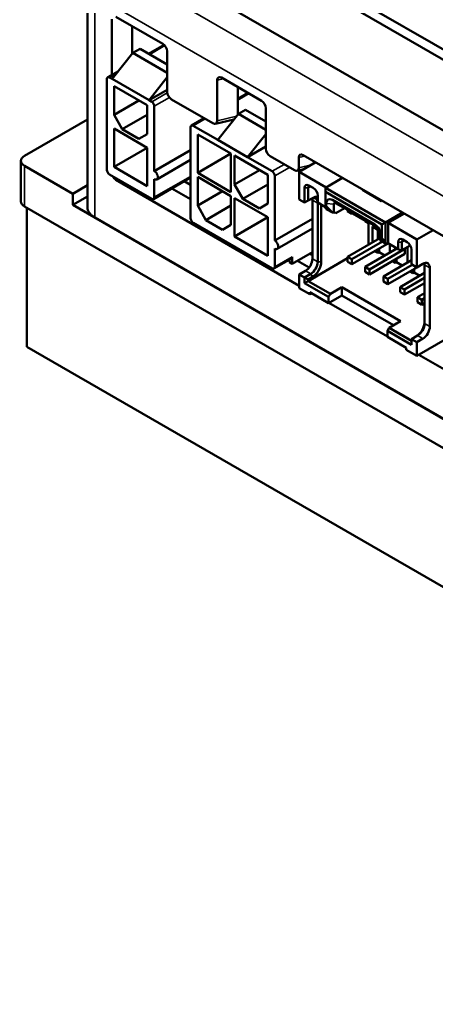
# Model space of a CAD drawing. Header units: millimetres. Extents: x 16 to 1137, y -51 to 344.
# Drawn here: x 251.2 to 284.8, y 202.9 to 282.8 of the extents above; entities that cross this region are included whole.
import ezdxf

# ---------------------------------------------------------------- set-up
doc = ezdxf.new("R2010")
doc.units = ezdxf.units.MM
doc.header["$LTSCALE"] = 1.2
doc.layers.add('외형선(ISO)', color=7, linetype='Continuous', lineweight=50)
doc.layers.add('좁은 외형선(ISO)', color=7, linetype='Continuous', lineweight=35)

msp = doc.modelspace()

# ---------------------------------------------------------------- linework, layer by layer
at = {"layer": '외형선(ISO)', "color": 7}
for p, q in [((341.709, 247.839), (270.291, 289.072)), ((270.291, 288.256), (341.002, 247.431)), ((256.624, 285.602), (256.624, 267.639)), ((264.635, 285.807), (336.052, 244.573)), ((258.575, 278.33), (258.575, 282.836)), ((262.709, 280.851), (258.923, 283.037)), ((260.238, 282.278), (260.238, 280.056)), ((260.865, 280.449), (260.283, 280.113)), ((260.865, 280.449), (263.058, 279.183)), ((262.811, 280.776), (261.555, 280.05)), ((260.283, 280.113), (258.621, 278.011)), ((260.283, 280.113), (263.058, 278.511)), ((263.058, 280.248), (263.058, 276.97)), ((258.197, 270.662), (258.197, 278.011)), ((259.125, 278.648), (258.259, 278.148)), ((258.409, 278.133), (258.621, 278.011)), ((258.621, 278.011), (261.591, 276.296)), ((263.058, 278.151), (261.591, 276.296)), ((270.664, 276.258), (267.444, 278.118)), ((258.763, 277.439), (258.763, 275.112)), ((261.45, 275.888), (258.763, 277.439)), ((267.095, 274.639), (267.095, 277.917)), ((268.759, 277.359), (268.759, 275.137)), ((261.591, 276.296), (263.058, 277.143)), ((269.578, 276.885), (268.759, 276.412)), ((258.763, 275.112), (260.778, 276.275)), ((261.45, 273.561), (261.45, 275.888)), ((261.591, 276.296), (261.803, 276.173)), ((262.015, 275.806), (262.015, 270.58)), ((263.406, 276.367), (266.747, 274.438)), ((271.013, 275.655), (271.013, 272.377)), ((258.763, 275.112), (259.435, 273.948)), ((259.435, 273.948), (261.45, 275.112)), ((266.043, 274.844), (265.012, 274.249)), ((268.804, 275.194), (267.142, 273.091)), ((269.385, 275.529), (268.804, 275.194)), ((268.804, 275.194), (271.013, 273.918)), ((269.385, 275.529), (271.013, 274.59)), ((256.624, 274.735), (251.55, 271.805)), ((258.763, 274.01), (258.763, 270.907)), ((261.45, 272.458), (258.763, 274.01)), ((264.95, 266.763), (264.95, 274.112)), ((265.162, 274.234), (267.142, 273.091)), ((268.445, 274.74), (266.948, 274.394)), ((259.435, 273.948), (260.778, 273.173)), ((260.778, 273.173), (261.45, 273.561)), ((265.516, 273.54), (265.516, 270.438)), ((268.203, 271.989), (265.516, 273.54)), ((271.013, 273.558), (269.546, 271.703)), ((258.763, 270.907), (261.45, 272.458)), ((261.45, 269.356), (261.45, 272.458)), ((267.142, 273.091), (269.546, 271.703)), ((269.546, 271.703), (271.013, 272.55)), ((262.015, 270.58), (264.95, 272.275)), ((265.516, 270.438), (268.203, 271.989)), ((268.203, 268.886), (268.203, 271.989)), ((268.486, 271.826), (268.486, 269.499)), ((271.173, 270.274), (268.486, 271.826)), ((269.546, 271.703), (271.526, 270.56)), ((271.361, 271.774), (273.323, 270.641)), ((273.671, 270.842), (273.671, 271.671)), ((274.02, 271.872), (310.651, 250.723)), ((251.257, 268.131), (251.257, 271.397)), ((251.55, 270.989), (255.439, 268.743)), ((258.763, 270.907), (261.45, 269.356)), ((262.215, 269.907), (264.95, 271.486)), ((275.04, 271.283), (273.718, 270.519)), ((261.803, 268.335), (258.409, 270.295)), ((264.95, 270.05), (261.953, 268.32)), ((265.516, 270.438), (268.203, 268.886)), ((265.516, 270.111), (265.516, 267.784)), ((268.203, 268.56), (265.516, 270.111)), ((268.486, 269.499), (270.501, 270.662)), ((271.173, 267.947), (271.173, 270.274)), ((271.738, 270.193), (271.738, 264.967)), ((273.524, 270.597), (274.074, 270.724)), ((273.718, 270.519), (273.718, 268.274)), ((273.718, 270.519), (275.892, 269.264)), ((277.215, 270.027), (275.822, 269.223)), ((255.439, 268.743), (256.624, 269.427)), ((273.718, 261.317), (258.923, 269.859)), ((262.015, 269.927), (262.015, 268.458)), ((264.437, 269.754), (264.95, 269.458)), ((268.486, 269.499), (269.157, 268.335)), ((269.157, 268.335), (271.173, 269.499)), ((274.142, 268.029), (274.142, 269.213)), ((274.425, 269.213), (274.425, 268.192)), ((274.849, 269.213), (274.496, 269.417)), ((275.822, 269.223), (275.822, 268.896)), ((275.822, 269.223), (280.665, 266.427)), ((255.439, 267.845), (255.439, 268.743)), ((255.439, 267.845), (256.624, 268.529)), ((263.435, 269.175), (264.95, 268.301)), ((265.516, 267.784), (267.531, 268.947)), ((268.203, 266.233), (268.203, 268.56)), ((268.486, 268.396), (268.486, 265.294)), ((271.173, 266.845), (268.486, 268.396)), ((274.425, 268.192), (274.779, 268.396)), ((275.203, 268.029), (275.203, 268.6)), ((275.822, 268.896), (280.383, 266.263)), ((275.822, 268.896), (275.822, 267.794)), ((278.859, 269.078), (278.809, 269.05)), ((278.809, 269.05), (280.365, 268.151)), ((279.585, 268.602), (279.634, 268.63)), ((279.743, 268.568), (279.693, 268.539)), ((342.767, 215.059), (251.55, 267.723)), ((251.727, 267.621), (251.727, 256.394)), ((338.878, 219.672), (255.439, 267.845)), ((265.516, 267.784), (266.187, 266.62)), ((266.187, 266.62), (268.203, 267.784)), ((269.157, 268.335), (270.501, 267.559)), ((270.501, 267.559), (271.173, 267.947)), ((273.718, 268.274), (274.142, 268.029)), ((274.142, 268.029), (274.425, 268.192)), ((274.779, 268.233), (274.779, 263.497)), ((275.203, 268.029), (275.822, 267.672)), ((275.203, 267.988), (275.203, 263.252)), ((275.486, 267.866), (275.486, 263.252)), ((275.892, 267.753), (275.822, 267.794)), ((275.822, 267.631), (275.822, 267.794)), ((275.892, 267.508), (275.822, 267.631)), ((275.892, 267.753), (275.892, 267.96)), ((275.892, 267.753), (276.387, 267.223)), ((276.387, 268.246), (279.817, 266.266)), ((276.511, 267.212), (276.511, 267.909)), ((277.66, 267.409), (276.653, 267.991)), ((280.047, 268.335), (280.096, 268.364)), ((280.153, 268.331), (280.153, 268.274)), ((280.414, 268.18), (280.365, 268.151)), ((337.113, 220.691), (257.21, 266.823)), ((268.486, 265.294), (271.173, 266.845)), ((271.173, 263.742), (271.173, 266.845)), ((276.387, 267.223), (275.892, 267.508)), ((276.511, 267.212), (276.387, 267.223)), ((276.6, 267.263), (276.511, 267.212)), ((276.564, 267.243), (276.6, 267.223)), ((276.6, 267.223), (276.6, 267.263)), ((276.6, 267.223), (276.67, 267.182)), ((277.362, 267.581), (276.67, 267.182)), ((277.607, 267.439), (277.607, 267.335)), ((277.607, 267.335), (277.961, 267.131)), ((277.66, 267.409), (277.819, 267.256)), ((279.234, 266.439), (277.819, 267.256)), ((277.961, 267.174), (277.961, 267.131)), ((277.961, 267.131), (277.998, 267.152)), ((282.058, 267.231), (280.665, 266.427)), ((280.878, 266.386), (282.2, 267.149)), ((271.526, 262.722), (265.162, 266.396)), ((266.187, 266.62), (267.531, 265.845)), ((267.531, 265.845), (268.203, 266.233)), ((271.738, 264.967), (274.779, 266.722)), ((279.021, 266.562), (279.021, 266.518)), ((279.021, 266.518), (279.375, 266.314)), ((279.234, 266.439), (279.074, 266.592)), ((280.082, 266.011), (279.074, 266.592)), ((279.234, 266.439), (279.287, 266.47)), ((279.304, 264.64), (279.304, 266.355)), ((279.375, 266.419), (279.375, 266.314)), ((279.375, 266.314), (279.465, 266.366)), ((279.729, 266.151), (279.622, 266.09)), ((280.047, 265.845), (279.622, 266.09)), ((279.622, 266.09), (279.622, 264.824)), ((280.153, 265.906), (279.729, 266.151)), ((280.383, 266.263), (280.665, 266.427)), ((280.383, 266.263), (280.383, 265.161)), ((280.665, 266.427), (280.665, 264.834)), ((280.878, 266.386), (283.193, 265.049)), ((280.878, 266.386), (280.878, 264.794)), ((268.486, 265.294), (271.173, 263.742)), ((271.938, 264.294), (274.779, 265.934)), ((280.153, 265.906), (280.047, 265.845)), ((280.047, 265.069), (280.047, 265.845)), ((280.153, 265.13), (280.153, 265.906)), ((280.223, 265.766), (280.223, 265.069)), ((280.241, 264.998), (280.312, 265.202)), ((280.312, 265.408), (280.312, 265.202)), ((280.383, 265.161), (280.312, 265.202)), ((284.516, 265.812), (283.193, 265.049)), ((280.223, 265.171), (277.607, 263.661)), ((280.436, 264.885), (277.961, 263.457)), ((277.961, 263.048), (280.825, 264.702)), ((280.241, 264.998), (280.223, 265.069)), ((280.736, 264.712), (280.241, 264.998)), ((280.383, 265.161), (280.665, 264.834)), ((280.665, 264.834), (280.736, 264.712)), ((280.736, 264.712), (280.878, 264.794)), ((280.825, 264.702), (280.825, 264.763)), ((281.708, 264.273), (280.842, 264.773)), ((281.037, 264.661), (281.037, 264.008)), ((281.461, 264.416), (281.461, 264.253)), ((281.708, 264.273), (281.708, 264.845)), ((281.991, 264.191), (281.991, 264.845)), ((281.991, 264.191), (282.666, 264.581)), ((282.416, 264.845), (282.062, 265.049)), ((282.451, 264.457), (282.451, 263.191)), ((283.193, 265.049), (283.193, 262.803)), ((271.738, 264.314), (271.738, 262.844)), ((273.152, 263.089), (274.779, 264.028)), ((273.152, 263.661), (273.152, 263.089)), ((274.567, 263.906), (274.779, 263.783)), ((277.607, 263.661), (277.607, 263.252)), ((277.607, 263.661), (277.961, 263.457)), ((281.602, 264.334), (279.021, 262.844)), ((282.239, 264.293), (279.375, 262.64)), ((279.375, 262.232), (282.239, 263.885)), ((280.047, 263.967), (279.799, 264.11)), ((280.047, 263.967), (280.047, 264.253)), ((280.153, 264.028), (280.047, 263.967)), ((280.153, 264.028), (280.153, 264.314)), ((280.153, 264.028), (280.612, 263.763)), ((281.567, 264.314), (281.567, 264.355)), ((281.708, 264.273), (281.85, 264.191)), ((281.85, 264.191), (281.991, 264.191)), ((282.203, 264.314), (282.239, 264.293)), ((282.239, 263.885), (282.239, 264.293)), ((282.769, 264.232), (282.769, 263.048)), ((273.09, 263.523), (271.676, 262.707)), ((272.94, 263.437), (272.94, 263.212)), ((272.94, 263.212), (273.152, 263.089)), ((273.565, 263.327), (274.507, 262.783)), ((274.425, 261.701), (277.607, 263.538)), ((277.607, 263.252), (277.961, 263.048)), ((277.961, 263.457), (277.961, 263.048)), ((279.021, 262.844), (279.021, 262.436)), ((279.021, 262.844), (279.375, 262.64)), ((280.506, 262.068), (282.769, 263.375)), ((280.86, 261.864), (282.84, 263.007)), ((283.193, 262.803), (280.86, 261.456)), ((281.213, 263.293), (281.461, 263.15)), ((281.461, 263.436), (281.461, 263.15)), ((281.567, 263.212), (281.461, 263.15)), ((281.567, 263.212), (281.567, 263.497)), ((281.567, 263.212), (282.027, 262.946)), ((282.769, 263.048), (283.193, 262.803)), ((283.193, 262.803), (283.688, 263.089)), ((283.83, 263.007), (283.83, 258.272)), ((274.213, 262.518), (273.718, 262.232)), ((273.718, 262.232), (273.718, 261.129)), ((273.718, 262.232), (274.142, 261.987)), ((274.637, 262.273), (274.142, 261.987)), ((274.779, 262.028), (274.425, 261.824)), ((279.021, 262.436), (279.375, 262.232)), ((279.375, 262.64), (279.375, 262.232)), ((280.86, 261.864), (280.506, 262.068)), ((280.506, 261.66), (280.506, 262.068)), ((283.83, 262.354), (281.85, 261.211)), ((282.628, 262.477), (282.875, 262.334)), ((282.875, 262.62), (282.875, 262.334)), ((282.981, 262.395), (282.875, 262.334)), ((282.981, 262.395), (282.981, 262.681)), ((282.981, 262.395), (283.441, 262.13)), ((284.254, 262.762), (284.254, 258.027)), ((274.142, 261.987), (274.142, 261.538)), ((274.142, 261.987), (274.425, 261.824)), ((274.142, 261.538), (274.425, 261.701)), ((274.142, 261.538), (276.087, 260.415)), ((274.425, 261.824), (274.425, 261.701)), ((274.425, 261.701), (276.228, 260.66)), ((280.86, 261.456), (280.506, 261.66)), ((280.86, 261.456), (280.86, 261.864)), ((281.85, 261.211), (281.85, 260.803)), ((281.85, 261.211), (282.203, 261.007)), ((283.83, 261.946), (282.203, 261.007)), ((282.203, 260.599), (283.83, 261.538)), ((273.718, 261.129), (274.567, 260.64)), ((276.087, 259.925), (274.567, 260.803)), ((274.567, 260.64), (274.567, 260.803)), ((274.567, 260.64), (274.708, 260.721)), ((276.087, 260.415), (276.228, 260.66)), ((276.087, 259.925), (277.148, 260.538)), ((276.087, 260.415), (276.087, 259.925)), ((276.228, 260.66), (277.148, 261.191)), ((277.148, 261.191), (281.885, 258.455)), ((277.148, 260.538), (277.148, 261.191)), ((277.148, 260.538), (281.32, 258.129)), ((281.85, 260.803), (282.203, 260.599)), ((282.203, 261.007), (282.203, 260.599)), ((283.83, 260.721), (283.264, 260.395)), ((280.825, 257.215), (276.108, 259.937)), ((283.264, 260.395), (283.264, 259.986)), ((283.264, 260.395), (283.618, 260.191)), ((283.264, 259.986), (283.618, 259.782)), ((283.83, 260.313), (283.618, 260.191)), ((283.618, 260.191), (283.618, 259.782)), ((283.618, 259.782), (283.83, 259.905)), ((280.966, 257.925), (281.885, 258.455)), ((280.825, 257.68), (280.966, 257.925)), ((280.825, 257.68), (282.769, 256.557)), ((280.825, 257.68), (280.825, 257.19)), ((280.966, 257.925), (282.769, 256.884)), ((283.264, 257.292), (282.769, 257.006)), ((282.345, 256.312), (280.825, 257.19)), ((282.769, 257.006), (283.193, 256.761)), ((282.769, 257.006), (282.769, 256.557)), ((283.193, 255.659), (285.668, 257.088)), ((283.688, 257.047), (283.193, 256.761)), ((283.193, 256.761), (283.193, 255.659)), ((344.358, 202.913), (251.727, 256.394)), ((282.345, 256.149), (282.345, 256.312)), ((282.345, 256.149), (283.193, 255.659)), ((289.027, 252.479), (283.356, 255.753))]:
    msp.add_line(p, q, dxfattribs=at)
for centre, major_axis, ratio, start_param, end_param in [((262.699, 280.443), (-0.25, 0.433), 0.59503, 3.94207, 5.482708), ((258.409, 277.888), (-0.15, 0.26), 0.57735, 5.497787, 7.068583), ((267.454, 277.697), (-0.258, 0.446), 0.560196, 5.512866, 7.053504), ((263.417, 276.775), (-0.25, 0.433), 0.59503, 0.800477, 2.341115), ((261.803, 275.928), (-0.15, 0.26), 0.57735, 3.926991, 5.497787), ((270.654, 275.85), (-0.25, 0.433), 0.59503, 3.94207, 5.482708), ((265.162, 273.989), (-0.15, 0.26), 0.57735, 5.497787, 7.068583), ((266.736, 274.858), (-0.258, 0.446), 0.560196, 2.371274, 3.911912), ((252.257, 271.397), (-1, 0), 0.57735, 5.497787, 7.068583), ((271.372, 272.182), (-0.25, 0.433), 0.59503, 0.800477, 2.341115), ((274.03, 271.451), (0.258, -0.446), 0.560196, 2.371274, 3.911912), ((273.312, 271.062), (0.258, -0.446), 0.560196, 5.512866, 7.053504), ((258.409, 270.54), (0.15, -0.26), 0.57735, 3.926991, 5.497787), ((258.934, 270.268), (-0.25, 0.433), 0.59503, 1.498452, 2.341115), ((262.015, 270.254), (0.2, -0.346), 0.57735, 5.497787, 8.63938), ((271.526, 270.315), (-0.15, 0.26), 0.57735, 3.926991, 5.497787), ((274.496, 269.009), (-0.25, 0.433), 0.57735, 5.497787, 7.068583), ((274.637, 269.09), (-0.15, 0.26), 0.57735, 5.497787, 7.068583), ((274.849, 268.805), (-0.25, 0.433), 0.57735, 3.926991, 5.497787), ((261.803, 268.58), (0.15, -0.26), 0.57735, 5.497787, 7.068583), ((274.637, 267.661), (0.4, 0.693), 0.57735, 5.497787, 7.068583), ((274.779, 267.58), (0.5, 0.866), 0.57735, 0.141897, 0.785398), ((276.387, 267.674), (-0.35, 0.606), 0.57735, 5.497787, 7.068583), ((252.257, 268.131), (-1, 0), 0.57735, 0, 0.785398), ((258.624, 267.639), (-2, 0), 0.57735, 0, 0.785398), ((274.213, 267.906), (-0.4, -0.693), 0.57735, 2.356194, 2.582603), ((276.653, 267.827), (-0.1, 0.173), 0.57735, 5.497787, 7.068583), ((265.162, 266.641), (0.15, -0.26), 0.57735, 3.926991, 5.497787), ((279.817, 265.694), (0.35, -0.606), 0.57735, 0.785398, 2.356194), ((280.082, 265.847), (0.1, -0.173), 0.57735, 2.221614, 2.356194), ((280.082, 265.847), (0.1, -0.173), 0.57735, 0.785398, 0.919978), ((271.738, 264.64), (0.2, -0.346), 0.57735, 5.497787, 8.63938), ((282.062, 264.64), (-0.25, 0.433), 0.57735, 5.497787, 7.068583), ((282.203, 264.722), (-0.15, 0.26), 0.57735, 5.497787, 7.068583), ((282.416, 264.436), (-0.25, 0.433), 0.57735, 3.926991, 5.497787), ((272.94, 263.783), (0.15, -0.26), 0.57735, 0, 0.785398), ((271.526, 262.967), (0.15, -0.26), 0.57735, 5.497787, 7.068583), ((274.213, 263.171), (-0.4, -0.693), 0.57735, 0.785398, 2.356194), ((274.637, 262.926), (0.4, 0.693), 0.57735, 3.926991, 5.497787), ((274.779, 262.844), (0.5, 0.866), 0.57735, 3.926991, 5.497787), ((283.688, 262.436), (0.4, 0.693), 0.57735, 5.497787, 7.068583), ((283.264, 262.681), (0.4, 0.693), 0.57735, 5.497787, 5.724195), ((283.123, 258.027), (0.5, 0.866), 0.57735, 3.926991, 5.497787), ((283.264, 257.945), (0.4, 0.693), 0.57735, 3.926991, 5.497787), ((283.688, 257.7), (-0.4, -0.693), 0.57735, 0.785398, 2.356194)]:
    msp.add_ellipse(centre, major_axis=major_axis, ratio=ratio, start_param=start_param, end_param=end_param, dxfattribs=at)
at = {"layer": '좁은 외형선(ISO)', "color": 7}
for p, q in [((338.527, 241.103), (258.624, 287.235)), ((257.21, 284.786), (337.113, 238.654)), ((257.21, 266.823), (257.21, 284.786)), ((262.873, 280.71), (261.642, 280)), ((258.977, 278.461), (258.409, 278.133)), ((267.593, 278.032), (267.095, 277.917)), ((263.062, 276.9), (261.803, 276.173)), ((263.238, 276.512), (262.015, 275.806)), ((269.666, 276.835), (268.759, 276.311)), ((266.131, 274.793), (265.162, 274.234)), ((268.649, 274.998), (267.095, 274.639)), ((273.671, 271.671), (274.169, 271.786)), ((251.55, 267.723), (251.55, 270.989)), ((272.495, 271.119), (271.526, 270.56)), ((272.919, 270.874), (271.738, 270.193)), ((274.681, 271.075), (273.671, 270.842)), ((264.95, 270.152), (262.015, 268.458)), ((258.923, 269.859), (259.043, 269.929)), ((274.142, 269.213), (274.425, 269.213)), ((274.425, 269.213), (274.637, 269.335)), ((274.779, 268.233), (275.203, 267.988)), ((275.203, 267.988), (275.274, 267.988)), ((275.892, 267.96), (276.511, 267.909)), ((276.387, 268.246), (276.653, 267.991)), ((276.511, 267.909), (276.653, 267.991)), ((279.817, 266.266), (280.082, 266.011)), ((280.312, 265.408), (280.223, 265.766)), ((281.708, 264.845), (281.991, 264.845)), ((281.991, 264.845), (282.203, 264.967)), ((273.152, 263.661), (271.738, 262.844)), ((274.779, 263.497), (275.203, 263.252)), ((275.486, 263.252), (275.203, 263.252)), ((283.83, 263.007), (284.254, 262.762)), ((274.213, 262.518), (274.637, 262.273)), ((274.637, 262.273), (274.779, 262.028)), ((283.83, 258.272), (284.254, 258.027)), ((283.264, 257.292), (283.688, 257.047))]:
    msp.add_line(p, q, dxfattribs=at)

doc.saveas('drawing.dxf')
